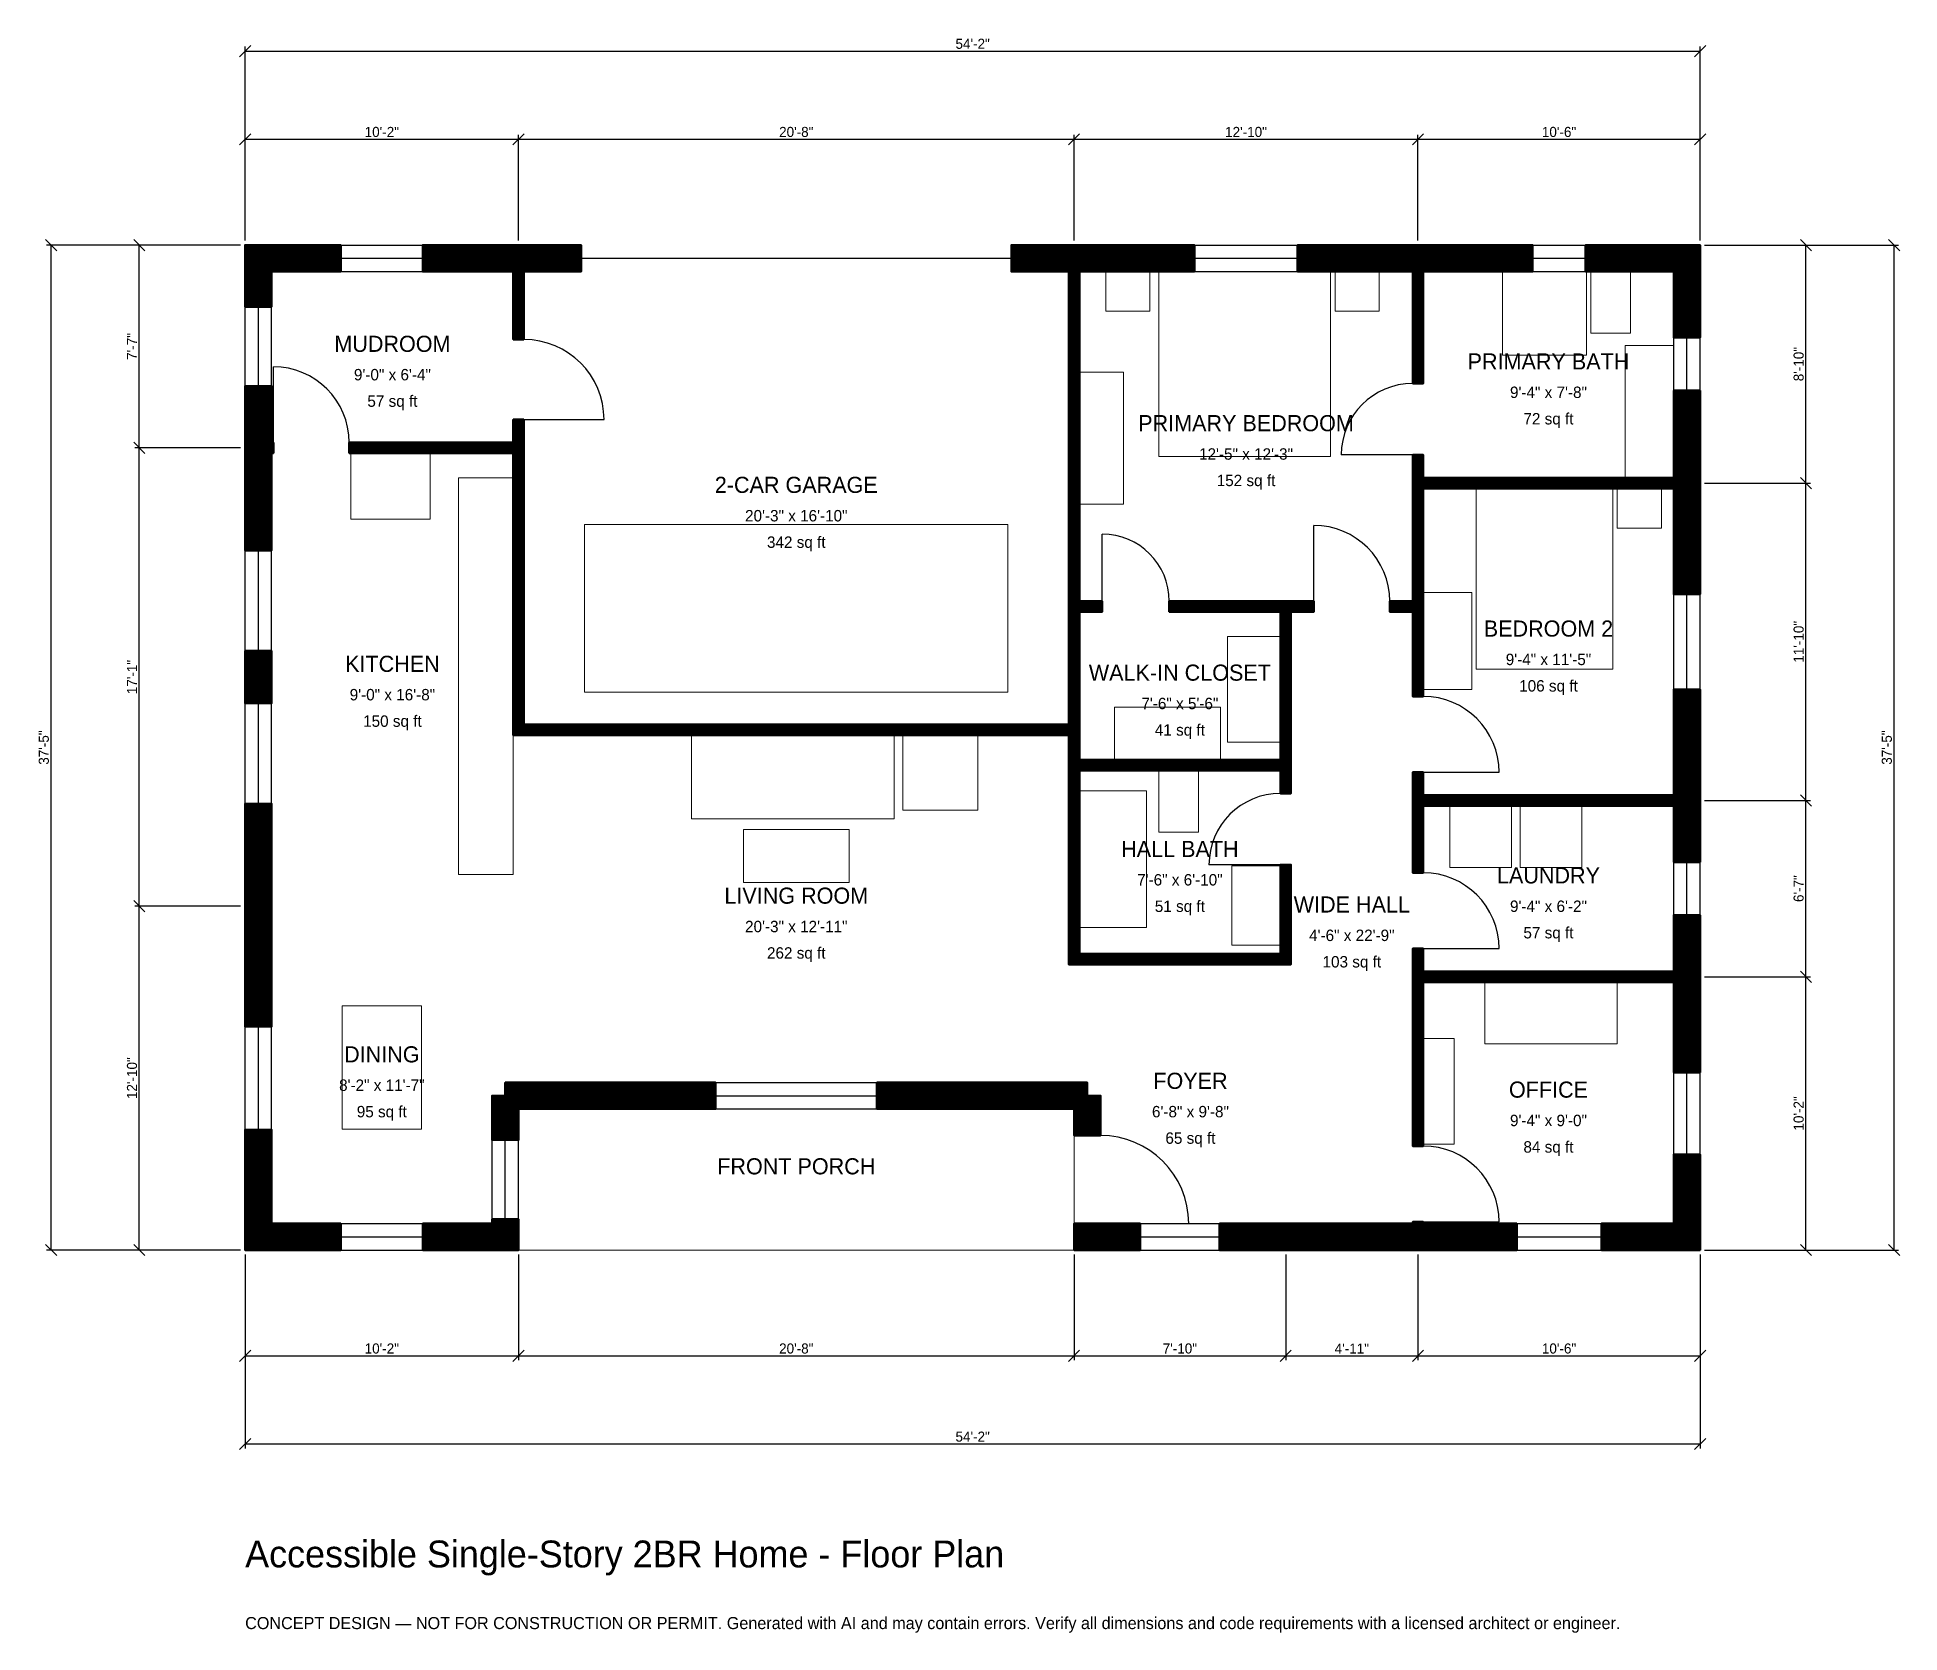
# Model space of a CAD drawing. Header units: inches. Extents: x -93 to 739, y -171 to 542.
import ezdxf
from ezdxf.enums import TextEntityAlignment as Align

# ---------------------------------------------------------------- set-up
doc = ezdxf.new("R2010")
doc.units = ezdxf.units.IN
doc.header["$MEASUREMENT"] = 0
doc.linetypes.add('DASHED', pattern=[0.6, 0.5, -0.1])
for name, color, linetype, lineweight in [('A-ANNO-DIMS', 1, 'Continuous', 13), ('A-ANNO-TEXT', 7, 'Continuous', 18), ('A-AREA-IDEN', 7, 'Continuous', 18), ('A-DOOR', 2, 'Continuous', 25), ('A-FLOR-FIXT', 9, 'Continuous', 13), ('A-FURN', 9, 'Continuous', 13), ('A-GLAZ', 4, 'Continuous', 25), ('A-SITE-PAVE', 8, 'Continuous', 13), ('A-WALL', 7, 'Continuous', 50), ('A-WALL-PATT', 8, 'Continuous', 13)]:
    doc.layers.add(name, color=color, linetype=linetype, lineweight=lineweight)
doc.dimstyles.new('PLAN', dxfattribs={"dimtxt": 4.5, "dimasz": 3, "dimexe": 2, "dimexo": 2, "dimgap": 1, "dimtad": 1, "dimdec": 0, "dimlunit": 4, "dimtsz": 2.5, "dimcen": 2.5, "dimclrd": 1, "dimclre": 1, "dimazin": 3, "dimtfac": 1, "dimtmove": 0, "dimatfit": 3})

msp = doc.modelspace()

# ---------------------------------------------------------------- hatches: boundary and pattern name
at = {"layer": 'A-WALL-PATT'}
h = msp.add_hatch(dxfattribs=at)
h.set_pattern_fill('ANSI31', color=8, scale=0.8)
h.paths.add_polyline_path([(122.0473, 11.811), (122.0473, 0), (122.0472, 0), (122.0472, 0), (110.2362, 0), (110.2362, 0), (79.3307, 0), (79.3307, 11.811), (110.2362, 11.811), (110.2362, 13.7795), (122.0472, 13.7795), (122.0472, 11.811), (122.0473, 11.811)])
h.paths.add_polyline_path([(11.811, 0), (11.811, 0), (0, 0), (0, 0), (0, 0), (0, 11.811), (0, 11.811), (0, 53.7402), (11.811, 53.7402), (11.811, 11.811), (42.7165, 11.811), (42.7165, 0), (11.811, 0)])
h.paths.add_polyline_path([(0, 147.6378), (0, 159.4488), (0, 199.3438), (11.811, 199.3438), (11.811, 159.4488), (11.811, 147.6378), (11.811, 99.8031), (0, 99.8031), (0, 147.6378)])
h.paths.add_polyline_path([(0, 267.5853), (11.811, 267.5853), (11.811, 244.2257), (0, 244.2257), (0, 267.5853)])
h.paths.add_polyline_path([(0, 352.3622), (0, 355.9055), (0, 355.9055), (0, 360.6299), (0, 360.6299), (0, 364.1732), (0, 385.8268), (11.811, 385.8268), (11.811, 364.1732), (11.811, 360.6299), (12.5984, 360.6299), (12.5984, 355.9055), (11.811, 355.9055), (11.811, 352.3622), (11.811, 312.4672), (0, 312.4672), (0, 352.3622)])
h.paths.add_polyline_path([(0, 437.0079), (0, 437.0079), (0, 448.8189), (0, 448.8189), (0, 448.8189), (11.811, 448.8189), (11.811, 448.8189), (42.7165, 448.8189), (42.7165, 437.0079), (11.811, 437.0079), (11.811, 421.2598), (0, 421.2598), (0, 437.0079)])
h.paths.add_polyline_path([(116.1417, 448.8189), (116.1417, 448.8189), (119.685, 448.8189), (119.685, 448.8189), (124.4094, 448.8189), (124.4094, 448.8189), (150, 448.8189), (150, 437.0079), (127.9528, 437.0079), (127.9528, 437.0079), (124.4094, 437.0079), (124.4094, 406.6929), (119.685, 406.6929), (119.685, 437.0079), (79.3307, 437.0079), (79.3307, 448.8189), (116.1417, 448.8189)])
h.paths.add_polyline_path([(367.7165, 448.8189), (367.7165, 448.8189), (372.4409, 448.8189), (372.4409, 448.8189), (375.9843, 448.8189), (375.9843, 448.8189), (423.8189, 448.8189), (423.8189, 437.0079), (372.4409, 437.0079), (372.4409, 289.7638), (382.6772, 289.7638), (382.6772, 285.0394), (372.4409, 285.0394), (372.4409, 234.6457), (372.4409, 229.9213), (372.4409, 218.8976), (462.2047, 218.8976), (462.2047, 285.0394), (412.5984, 285.0394), (412.5984, 289.7638), (462.2047, 289.7638), (466.9291, 289.7638), (477.1654, 289.7638), (477.1654, 285.0394), (466.9291, 285.0394), (466.9291, 218.8976), (466.9291, 214.1732), (466.9291, 203.937), (462.2047, 203.937), (462.2047, 214.1732), (372.4409, 214.1732), (372.4409, 132.2835), (462.2047, 132.2835), (462.2047, 172.0472), (466.9291, 172.0472), (466.9291, 132.2835), (466.9291, 127.5591), (462.2047, 127.5591), (372.4409, 127.5591), (367.7165, 127.5591), (367.7165, 132.2835), (367.7165, 214.1732), (367.7165, 218.8976), (367.7165, 229.9213), (124.4094, 229.9213), (119.685, 229.9213), (119.685, 234.6457), (119.685, 355.9055), (46.4567, 355.9055), (46.4567, 360.6299), (119.685, 360.6299), (119.685, 370.8661), (124.4094, 370.8661), (124.4094, 360.6299), (124.4094, 355.9055), (124.4094, 234.6457), (367.7165, 234.6457), (367.7165, 285.0394), (367.7165, 289.7638), (367.7165, 437.0079), (364.1732, 437.0079), (364.1732, 437.0079), (342.126, 437.0079), (342.126, 448.8189), (367.7165, 448.8189)])
h.paths.add_polyline_path([(517.7165, 448.8189), (521.2598, 448.8189), (521.2598, 448.8189), (525.9843, 448.8189), (525.9843, 448.8189), (529.5276, 448.8189), (574.8031, 448.8189), (574.8031, 437.0079), (529.5276, 437.0079), (525.9843, 437.0079), (525.9843, 387.0079), (521.2598, 387.0079), (521.2598, 437.0079), (517.7165, 437.0079), (469.8819, 437.0079), (469.8819, 448.8189), (517.7165, 448.8189)])
h.paths.add_polyline_path([(637.7953, 448.8189), (637.7953, 448.8189), (649.6063, 448.8189), (649.6063, 448.8189), (649.6063, 448.8189), (649.6063, 437.0079), (649.6063, 437.0079), (649.6063, 407.4803), (637.7953, 407.4803), (637.7953, 437.0079), (598.4252, 437.0079), (598.4252, 448.8189), (637.7953, 448.8189)])
h.paths.add_polyline_path([(649.6063, 348.4252), (649.6063, 344.8819), (649.6063, 344.8819), (649.6063, 340.1575), (649.6063, 340.1575), (649.6063, 336.6142), (649.6063, 292.9134), (637.7953, 292.9134), (637.7953, 336.6142), (637.7953, 340.1575), (525.9843, 340.1575), (525.9843, 289.7638), (525.9843, 285.0394), (525.9843, 247.2441), (521.2598, 247.2441), (521.2598, 285.0394), (511.0236, 285.0394), (511.0236, 289.7638), (521.2598, 289.7638), (521.2598, 340.1575), (521.2598, 344.8819), (521.2598, 355.1181), (525.9843, 355.1181), (525.9843, 344.8819), (637.7953, 344.8819), (637.7953, 348.4252), (637.7953, 383.8583), (649.6063, 383.8583), (649.6063, 348.4252)])
h.paths.add_polyline_path([(649.6063, 206.6929), (649.6063, 203.1496), (649.6063, 203.1496), (649.6063, 198.4252), (649.6063, 198.4252), (649.6063, 194.8819), (649.6063, 173.2283), (637.7953, 173.2283), (637.7953, 194.8819), (637.7953, 198.4252), (525.9843, 198.4252), (525.9843, 168.5039), (521.2598, 168.5039), (521.2598, 198.4252), (521.2598, 203.1496), (521.2598, 213.3858), (525.9843, 213.3858), (525.9843, 203.1496), (637.7953, 203.1496), (637.7953, 206.6929), (637.7953, 250.3937), (649.6063, 250.3937), (649.6063, 206.6929)])
h.paths.add_polyline_path([(649.6063, 127.9528), (649.6063, 124.4094), (649.6063, 124.4094), (649.6063, 119.685), (649.6063, 119.685), (649.6063, 116.1417), (649.6063, 79.3307), (637.7953, 79.3307), (637.7953, 116.1417), (637.7953, 119.685), (525.9843, 119.685), (525.9843, 46.4567), (521.2598, 46.4567), (521.2598, 119.685), (521.2598, 124.4094), (521.2598, 134.6457), (525.9843, 134.6457), (525.9843, 124.4094), (637.7953, 124.4094), (637.7953, 127.9528), (637.7953, 149.6063), (649.6063, 149.6063), (649.6063, 127.9528)])
h.paths.add_polyline_path([(649.6063, 11.811), (649.6063, 11.811), (649.6063, 0), (649.6063, 0), (649.6063, 0), (637.7953, 0), (637.7953, 0), (605.5118, 0), (605.5118, 11.811), (637.7953, 11.811), (637.7953, 42.7165), (649.6063, 42.7165), (649.6063, 11.811)])
h.paths.add_polyline_path([(529.5276, 0), (525.9843, 0), (525.9843, 0), (521.2598, 0), (521.2598, 0), (517.7165, 0), (470.4724, 0), (458.6614, 0), (435.0394, 0), (435.0394, 11.811), (458.6614, 11.811), (470.4724, 11.811), (517.7165, 11.811), (521.2598, 11.811), (521.2598, 12.5984), (525.9843, 12.5984), (525.9843, 11.811), (529.5276, 11.811), (567.7165, 11.811), (567.7165, 0), (529.5276, 0)])
h.paths.add_polyline_path([(381.8898, 0), (381.8898, 0), (370.0787, 0), (370.0787, 0), (370.0787, 0), (370.0787, 11.811), (370.0787, 11.811), (370.0787, 11.811), (381.8898, 11.811), (381.8898, 11.811), (399.6063, 11.811), (399.6063, 0), (381.8898, 0)])
h.paths.add_polyline_path([(370.0787, 62.9921), (282.0866, 62.9921), (282.0866, 74.8031), (375.9843, 74.8031), (375.9843, 68.8976), (381.8898, 68.8976), (381.8898, 51.1811), (370.0787, 51.1811), (370.0787, 62.9921)])
h.paths.add_polyline_path([(122.0472, 62.9921), (122.0472, 49.2126), (110.2362, 49.2126), (110.2362, 68.8976), (116.1417, 68.8976), (116.1417, 74.8031), (210.0394, 74.8031), (210.0394, 62.9921), (122.0472, 62.9921)])

# ---------------------------------------------------------------- linework, layer by layer
at = {"layer": 'A-DOOR', "linetype": 'DASHED'}
msp.add_line((150, 442.9134), (342.126, 442.9134), dxfattribs=at)
at = {"layer": 'A-DOOR'}
for p, q in [((12.5984, 360.6299), (12.5984, 394.4882)), ((124.4094, 370.8661), (160.2362, 370.8661)), ((521.2598, 355.1181), (489.3701, 355.1181)), ((382.6772, 289.7638), (382.6772, 319.685)), ((477.1654, 289.7638), (477.1654, 323.622)), ((525.9843, 213.3858), (559.8425, 213.3858)), ((462.2047, 172.0472), (430.315, 172.0472)), ((525.9843, 134.6457), (559.8425, 134.6457)), ((381.8898, 11.811), (421.2598, 11.811)), ((525.9843, 12.5984), (559.8425, 12.5984))]:
    msp.add_line(p, q, dxfattribs=at)
for centre, radius, start, end in [((124.4094, 370.8661), 35.8268, 0, 90), ((12.5984, 360.6299), 33.8583, 0, 90), ((521.2598, 355.1181), 31.8898, 90, 180), ((382.6772, 289.7638), 29.9213, 0, 90), ((477.1654, 289.7638), 33.8583, 0, 90), ((525.9843, 213.3858), 33.8583, 0, 90), ((462.2047, 172.0472), 31.8898, 90, 180), ((525.9843, 134.6457), 33.8583, 0, 90), ((381.8898, 11.811), 39.3701, 0, 90), ((525.9843, 12.5984), 33.8583, 0, 90)]:
    msp.add_arc(centre, radius, start, end, dxfattribs=at)
at = {"layer": 'A-FLOR-FIXT'}
for points in [[(561.4173, 399.6063), (598.8189, 399.6063), (598.8189, 437.0079), (561.4173, 437.0079)], [(600.7874, 409.4488), (618.5039, 409.4488), (618.5039, 437.0079), (600.7874, 437.0079)], [(616.1417, 344.8819), (637.7953, 344.8819), (637.7953, 403.937), (616.1417, 403.937)], [(95.2756, 167.7165), (119.685, 167.7165), (119.685, 344.8819), (95.2756, 344.8819)], [(407.874, 186.6142), (425.5906, 186.6142), (425.5906, 214.1732), (407.874, 214.1732)], [(372.4409, 144.0945), (402.3622, 144.0945), (402.3622, 205.1181), (372.4409, 205.1181)], [(440.5512, 136.2205), (462.2047, 136.2205), (462.2047, 171.6535), (440.5512, 171.6535)]]:
    msp.add_lwpolyline(points, close=True, dxfattribs=at)
at = {"layer": 'A-FURN'}
for points in [[(384.252, 419.2913), (403.937, 419.2913), (403.937, 437.0079), (384.252, 437.0079)], [(407.874, 354.3307), (484.6457, 354.3307), (484.6457, 437.0079), (407.874, 437.0079)], [(486.6142, 419.2913), (506.2992, 419.2913), (506.2992, 437.0079), (486.6142, 437.0079)], [(372.4409, 333.0709), (392.126, 333.0709), (392.126, 392.126), (372.4409, 392.126)], [(47.2441, 326.378), (82.6772, 326.378), (82.6772, 355.9055), (47.2441, 355.9055)], [(549.6063, 259.4488), (610.6299, 259.4488), (610.6299, 340.1575), (549.6063, 340.1575)], [(612.5984, 322.4409), (632.2835, 322.4409), (632.2835, 340.1575), (612.5984, 340.1575)], [(151.5748, 249.2126), (340.5512, 249.2126), (340.5512, 324.0157), (151.5748, 324.0157)], [(525.9843, 250.3937), (547.6378, 250.3937), (547.6378, 293.7008), (525.9843, 293.7008)], [(438.5827, 226.7717), (462.2047, 226.7717), (462.2047, 274.0157), (438.5827, 274.0157)], [(388.189, 218.8976), (435.4331, 218.8976), (435.4331, 242.5197), (388.189, 242.5197)], [(199.2126, 192.5197), (289.7638, 192.5197), (289.7638, 229.9213), (199.2126, 229.9213)], [(293.7008, 196.4567), (327.1654, 196.4567), (327.1654, 229.9213), (293.7008, 229.9213)], [(537.7953, 170.8661), (565.3543, 170.8661), (565.3543, 198.4252), (537.7953, 198.4252)], [(569.2913, 170.8661), (596.8504, 170.8661), (596.8504, 198.4252), (569.2913, 198.4252)], [(222.4409, 164.1732), (269.685, 164.1732), (269.685, 187.7953), (222.4409, 187.7953)], [(553.5433, 92.126), (612.5984, 92.126), (612.5984, 119.685), (553.5433, 119.685)], [(43.3071, 53.937), (78.7402, 53.937), (78.7402, 109.0551), (43.3071, 109.0551)], [(525.9843, 47.2441), (539.7638, 47.2441), (539.7638, 94.4882), (525.9843, 94.4882)]]:
    msp.add_lwpolyline(points, close=True, dxfattribs=at)
at = {"layer": 'A-GLAZ'}
for p, q in [((42.7165, 448.8189), (79.3307, 448.8189)), ((42.7165, 442.9134), (79.3307, 442.9134)), ((423.8189, 448.8189), (469.8819, 448.8189)), ((423.8189, 442.9134), (469.8819, 442.9134)), ((574.8031, 448.8189), (598.4252, 448.8189)), ((574.8031, 442.9134), (598.4252, 442.9134)), ((42.7165, 437.0079), (79.3307, 437.0079)), ((423.8189, 437.0079), (469.8819, 437.0079)), ((574.8031, 437.0079), (598.4252, 437.0079)), ((0, 385.8268), (0, 421.2598)), ((5.9055, 385.8268), (5.9055, 421.2598)), ((11.811, 385.8268), (11.811, 421.2598)), ((637.7953, 383.8583), (637.7953, 407.4803)), ((643.7008, 383.8583), (643.7008, 407.4803)), ((649.6063, 383.8583), (649.6063, 407.4803)), ((0, 267.5853), (0, 312.4672)), ((5.9055, 267.5853), (5.9055, 312.4672)), ((11.811, 267.5853), (11.811, 312.4672)), ((637.7953, 250.3937), (637.7953, 292.9134)), ((643.7008, 250.3937), (643.7008, 292.9134)), ((649.6063, 250.3937), (649.6063, 292.9134)), ((0, 199.3438), (0, 244.2257)), ((5.9055, 199.3438), (5.9055, 244.2257)), ((11.811, 199.3438), (11.811, 244.2257)), ((637.7953, 149.6063), (637.7953, 173.2283)), ((643.7008, 149.6063), (643.7008, 173.2283)), ((649.6063, 149.6063), (649.6063, 173.2283)), ((0, 53.7402), (0, 99.8031)), ((5.9055, 53.7402), (5.9055, 99.8031)), ((11.811, 53.7402), (11.811, 99.8031)), ((637.7953, 42.7165), (637.7953, 79.3307)), ((643.7008, 42.7165), (643.7008, 79.3307)), ((649.6063, 42.7165), (649.6063, 79.3307)), ((210.0394, 74.8031), (282.0866, 74.8031)), ((210.0394, 68.8976), (282.0866, 68.8976)), ((210.0394, 62.9921), (282.0866, 62.9921)), ((110.2362, 13.7795), (110.2362, 49.2126)), ((116.1417, 13.7795), (116.1417, 49.2126)), ((122.0472, 13.7795), (122.0472, 49.2126)), ((42.7165, 11.811), (79.3307, 11.811)), ((399.6063, 11.811), (435.0394, 11.811)), ((567.7165, 11.811), (605.5118, 11.811)), ((42.7165, 5.9055), (79.3307, 5.9055)), ((42.7165, 0), (79.3307, 0)), ((399.6063, 5.9055), (435.0394, 5.9055)), ((399.6063, 0), (435.0394, 0)), ((567.7165, 5.9055), (605.5118, 5.9055)), ((567.7165, 0), (605.5118, 0))]:
    msp.add_line(p, q, dxfattribs=at)
at = {"layer": 'A-SITE-PAVE', "linetype": 'DASHED'}
msp.add_lwpolyline([(122.0472, 0), (370.0787, 0), (370.0787, 62.9921), (122.0472, 62.9921)], close=True, dxfattribs=at)
at = {"layer": 'A-WALL'}
for points in [[(0, 437.0079), (0, 437.0079), (0, 448.8189), (0, 448.8189), (0, 448.8189), (11.811, 448.8189), (11.811, 448.8189), (42.7165, 448.8189), (42.7165, 437.0079), (11.811, 437.0079), (11.811, 421.2598), (0, 421.2598), (0, 437.0079)], [(367.7165, 448.8189), (367.7165, 448.8189), (372.4409, 448.8189), (372.4409, 448.8189), (375.9843, 448.8189), (375.9843, 448.8189), (423.8189, 448.8189), (423.8189, 437.0079), (372.4409, 437.0079), (372.4409, 289.7638), (382.6772, 289.7638), (382.6772, 285.0394), (372.4409, 285.0394), (372.4409, 234.6457), (372.4409, 229.9213), (372.4409, 218.8976), (462.2047, 218.8976), (462.2047, 285.0394), (412.5984, 285.0394), (412.5984, 289.7638), (462.2047, 289.7638), (466.9291, 289.7638), (477.1654, 289.7638), (477.1654, 285.0394), (466.9291, 285.0394), (466.9291, 218.8976), (466.9291, 214.1732), (466.9291, 203.937), (462.2047, 203.937), (462.2047, 214.1732), (372.4409, 214.1732), (372.4409, 132.2835), (462.2047, 132.2835), (462.2047, 172.0472), (466.9291, 172.0472), (466.9291, 132.2835), (466.9291, 127.5591), (462.2047, 127.5591), (372.4409, 127.5591), (367.7165, 127.5591), (367.7165, 132.2835), (367.7165, 214.1732), (367.7165, 218.8976), (367.7165, 229.9213), (124.4094, 229.9213), (119.685, 229.9213), (119.685, 234.6457), (119.685, 355.9055), (46.4567, 355.9055), (46.4567, 360.6299), (119.685, 360.6299), (119.685, 370.8661), (124.4094, 370.8661), (124.4094, 360.6299), (124.4094, 355.9055), (124.4094, 234.6457), (367.7165, 234.6457), (367.7165, 285.0394), (367.7165, 289.7638), (367.7165, 437.0079), (364.1732, 437.0079), (364.1732, 437.0079), (342.126, 437.0079), (342.126, 448.8189), (367.7165, 448.8189)], [(116.1417, 448.8189), (116.1417, 448.8189), (119.685, 448.8189), (119.685, 448.8189), (124.4094, 448.8189), (124.4094, 448.8189), (150, 448.8189), (150, 437.0079), (127.9528, 437.0079), (127.9528, 437.0079), (124.4094, 437.0079), (124.4094, 406.6929), (119.685, 406.6929), (119.685, 437.0079), (79.3307, 437.0079), (79.3307, 448.8189), (116.1417, 448.8189)], [(517.7165, 448.8189), (521.2598, 448.8189), (521.2598, 448.8189), (525.9843, 448.8189), (525.9843, 448.8189), (529.5276, 448.8189), (574.8031, 448.8189), (574.8031, 437.0079), (529.5276, 437.0079), (525.9843, 437.0079), (525.9843, 387.0079), (521.2598, 387.0079), (521.2598, 437.0079), (517.7165, 437.0079), (469.8819, 437.0079), (469.8819, 448.8189), (517.7165, 448.8189)], [(637.7953, 448.8189), (637.7953, 448.8189), (649.6063, 448.8189), (649.6063, 448.8189), (649.6063, 448.8189), (649.6063, 437.0079), (649.6063, 437.0079), (649.6063, 407.4803), (637.7953, 407.4803), (637.7953, 437.0079), (598.4252, 437.0079), (598.4252, 448.8189), (637.7953, 448.8189)], [(0, 352.3622), (0, 355.9055), (0, 355.9055), (0, 360.6299), (0, 360.6299), (0, 364.1732), (0, 385.8268), (11.811, 385.8268), (11.811, 364.1732), (11.811, 360.6299), (12.5984, 360.6299), (12.5984, 355.9055), (11.811, 355.9055), (11.811, 352.3622), (11.811, 312.4672), (0, 312.4672), (0, 352.3622)], [(649.6063, 348.4252), (649.6063, 344.8819), (649.6063, 344.8819), (649.6063, 340.1575), (649.6063, 340.1575), (649.6063, 336.6142), (649.6063, 292.9134), (637.7953, 292.9134), (637.7953, 336.6142), (637.7953, 340.1575), (525.9843, 340.1575), (525.9843, 289.7638), (525.9843, 285.0394), (525.9843, 247.2441), (521.2598, 247.2441), (521.2598, 285.0394), (511.0236, 285.0394), (511.0236, 289.7638), (521.2598, 289.7638), (521.2598, 340.1575), (521.2598, 344.8819), (521.2598, 355.1181), (525.9843, 355.1181), (525.9843, 344.8819), (637.7953, 344.8819), (637.7953, 348.4252), (637.7953, 383.8583), (649.6063, 383.8583), (649.6063, 348.4252)], [(0, 267.5853), (11.811, 267.5853), (11.811, 244.2257), (0, 244.2257), (0, 267.5853)], [(649.6063, 206.6929), (649.6063, 203.1496), (649.6063, 203.1496), (649.6063, 198.4252), (649.6063, 198.4252), (649.6063, 194.8819), (649.6063, 173.2283), (637.7953, 173.2283), (637.7953, 194.8819), (637.7953, 198.4252), (525.9843, 198.4252), (525.9843, 168.5039), (521.2598, 168.5039), (521.2598, 198.4252), (521.2598, 203.1496), (521.2598, 213.3858), (525.9843, 213.3858), (525.9843, 203.1496), (637.7953, 203.1496), (637.7953, 206.6929), (637.7953, 250.3937), (649.6063, 250.3937), (649.6063, 206.6929)], [(0, 147.6378), (0, 159.4488), (0, 199.3438), (11.811, 199.3438), (11.811, 159.4488), (11.811, 147.6378), (11.811, 99.8031), (0, 99.8031), (0, 147.6378)], [(649.6063, 127.9528), (649.6063, 124.4094), (649.6063, 124.4094), (649.6063, 119.685), (649.6063, 119.685), (649.6063, 116.1417), (649.6063, 79.3307), (637.7953, 79.3307), (637.7953, 116.1417), (637.7953, 119.685), (525.9843, 119.685), (525.9843, 46.4567), (521.2598, 46.4567), (521.2598, 119.685), (521.2598, 124.4094), (521.2598, 134.6457), (525.9843, 134.6457), (525.9843, 124.4094), (637.7953, 124.4094), (637.7953, 127.9528), (637.7953, 149.6063), (649.6063, 149.6063), (649.6063, 127.9528)], [(122.0472, 62.9921), (122.0472, 49.2126), (110.2362, 49.2126), (110.2362, 68.8976), (116.1417, 68.8976), (116.1417, 74.8031), (210.0394, 74.8031), (210.0394, 62.9921), (122.0472, 62.9921)], [(370.0787, 62.9921), (282.0866, 62.9921), (282.0866, 74.8031), (375.9843, 74.8031), (375.9843, 68.8976), (381.8898, 68.8976), (381.8898, 51.1811), (370.0787, 51.1811), (370.0787, 62.9921)], [(11.811, 0), (11.811, 0), (0, 0), (0, 0), (0, 0), (0, 11.811), (0, 11.811), (0, 53.7402), (11.811, 53.7402), (11.811, 11.811), (42.7165, 11.811), (42.7165, 0), (11.811, 0)], [(649.6063, 11.811), (649.6063, 11.811), (649.6063, 0), (649.6063, 0), (649.6063, 0), (637.7953, 0), (637.7953, 0), (605.5118, 0), (605.5118, 11.811), (637.7953, 11.811), (637.7953, 42.7165), (649.6063, 42.7165), (649.6063, 11.811)], [(122.0473, 11.811), (122.0473, 0), (122.0472, 0), (122.0472, 0), (110.2362, 0), (110.2362, 0), (79.3307, 0), (79.3307, 11.811), (110.2362, 11.811), (110.2362, 13.7795), (122.0472, 13.7795), (122.0472, 11.811), (122.0473, 11.811)], [(381.8898, 0), (381.8898, 0), (370.0787, 0), (370.0787, 0), (370.0787, 0), (370.0787, 11.811), (370.0787, 11.811), (370.0787, 11.811), (381.8898, 11.811), (381.8898, 11.811), (399.6063, 11.811), (399.6063, 0), (381.8898, 0)], [(529.5276, 0), (525.9843, 0), (525.9843, 0), (521.2598, 0), (521.2598, 0), (517.7165, 0), (470.4724, 0), (458.6614, 0), (435.0394, 0), (435.0394, 11.811), (458.6614, 11.811), (470.4724, 11.811), (517.7165, 11.811), (521.2598, 11.811), (521.2598, 12.5984), (525.9843, 12.5984), (525.9843, 11.811), (529.5276, 11.811), (567.7165, 11.811), (567.7165, 0), (529.5276, 0)]]:
    msp.add_lwpolyline(points, close=True, dxfattribs=at)

# ---------------------------------------------------------------- texts
at = {"layer": 'A-ANNO-TEXT'}
for s, height, p in [('Accessible Single-Story 2BR Home - Floor Plan', 12, (0, -141.7323)), ('CONCEPT DESIGN — NOT FOR CONSTRUCTION OR PERMIT. Generated with AI and may contain errors. Verify all dimensions and code requirements with a licensed architect or engineer.', 5.4, (0, -169.2913))]:
    msp.add_text(s, height=height, dxfattribs=at).set_placement(p)
at = {"layer": 'A-AREA-IDEN'}
for s, height, p in [('MUDROOM', 7.2, (65.748, 404.7244)), ('PRIMARY BATH', 7.2, (581.8898, 396.8504)), ('9\'-0" x 6\'-4"', 5.1, (65.748, 390.9449)), ('9\'-4" x 7\'-8"', 5.1, (581.8898, 383.0709)), ('57 sq ft', 5.1, (65.748, 379.1339)), ('PRIMARY BEDROOM', 7.2, (446.8504, 369.2913)), ('72 sq ft', 5.1, (581.8898, 371.2598)), ('12\'-5" x 12\'-3"', 5.1, (446.8504, 355.5118)), ('2-CAR GARAGE', 7.2, (246.063, 341.7323)), ('152 sq ft', 5.1, (446.8504, 343.7008)), ('20\'-3" x 16\'-10"', 5.1, (246.063, 327.9528)), ('342 sq ft', 5.1, (246.063, 316.1417)), ('BEDROOM 2', 7.2, (581.8898, 277.5591)), ('9\'-4" x 11\'-5"', 5.1, (581.8898, 263.7795)), ('KITCHEN', 7.2, (65.748, 261.811)), ('WALK-IN CLOSET', 7.2, (417.3228, 257.874)), ('9\'-0" x 16\'-8"', 5.1, (65.748, 248.0315)), ('106 sq ft', 5.1, (581.8898, 251.9685)), ('7\'-6" x 5\'-6"', 5.1, (417.3228, 244.0945)), ('150 sq ft', 5.1, (65.748, 236.2205)), ('41 sq ft', 5.1, (417.3228, 232.2835)), ('HALL BATH', 7.2, (417.3228, 179.1339)), ('7\'-6" x 6\'-10"', 5.1, (417.3228, 165.3543)), ('LAUNDRY', 7.2, (581.8898, 167.3228)), ('LIVING ROOM', 7.2, (246.063, 158.2677)), ('51 sq ft', 5.1, (417.3228, 153.5433)), ('WIDE HALL', 7.2, (494.0945, 154.3307)), ('9\'-4" x 6\'-2"', 5.1, (581.8898, 153.5433)), ('20\'-3" x 12\'-11"', 5.1, (246.063, 144.4882)), ('4\'-6" x 22\'-9"', 5.1, (494.0945, 140.5512)), ('57 sq ft', 5.1, (581.8898, 141.7323)), ('262 sq ft', 5.1, (246.063, 132.6772)), ('103 sq ft', 5.1, (494.0945, 128.7402)), ('DINING', 7.2, (61.0236, 87.4016)), ('8\'-2" x 11\'-7"', 5.1, (61.0236, 73.622)), ('FOYER', 7.2, (422.0472, 75.5906)), ('OFFICE', 7.2, (581.8898, 71.6535)), ('95 sq ft', 5.1, (61.0236, 61.811)), ('6\'-8" x 9\'-8"', 5.1, (422.0472, 61.811)), ('9\'-4" x 9\'-0"', 5.1, (581.8898, 57.874)), ('65 sq ft', 5.1, (422.0472, 50)), ('84 sq ft', 5.1, (581.8898, 46.063)), ('FRONT PORCH', 7.2, (246.063, 37.4016))]:
    msp.add_text(s, height=height, dxfattribs=at).set_placement(p, align=Align.MIDDLE_CENTER)

# ---------------------------------------------------------------- dimensions: what is measured, and where the dimension line sits
at = {"layer": 'A-ANNO-DIMS'}
for base, p1, p2, text in [((0, 535.4331), (0, 448.8189), (649.6063, 448.8189), '54\'-2"'), ((0, 496.063), (0, 448.8189), (122.0472, 448.8189), '10\'-2"'), ((122.0472, 496.063), (122.0472, 448.8189), (370.0787, 448.8189), '20\'-8"'), ((370.0787, 496.063), (370.0787, 448.8189), (523.622, 448.8189), '12\'-10"'), ((523.622, 496.063), (523.622, 448.8189), (649.6063, 448.8189), '10\'-6"'), ((0, -47.2441), (0, 0), (122.0472, 0), '10\'-2"'), ((0, -86.6142), (0, 0), (649.6063, 0), '54\'-2"'), ((122.0472, -47.2441), (122.0472, 0), (370.0787, 0), '20\'-8"'), ((370.0787, -47.2441), (370.0787, 0), (464.5669, 0), '7\'-10"'), ((464.5669, -47.2441), (464.5669, 0), (523.622, 0), '4\'-11"'), ((523.622, -47.2441), (523.622, 0), (649.6063, 0), '10\'-6"')]:
    msp.add_linear_dim(base=base, p1=p1, p2=p2, text=text, dimstyle='PLAN', dxfattribs=at).render()
for base, p1, p2, text in [((-86.6142, 0), (0, 0), (0, 448.8189), '37\'-5"'), ((-47.2441, 358.2677), (0, 358.2677), (0, 448.8189), '7\'-7"'), ((696.8504, 342.5197), (649.6063, 342.5197), (649.6063, 448.8189), '8\'-10"'), ((736.2205, 0), (649.6063, 0), (649.6063, 448.8189), '37\'-5"'), ((-47.2441, 153.5433), (0, 153.5433), (0, 358.2677), '17\'-1"'), ((696.8504, 200.7874), (649.6063, 200.7874), (649.6063, 342.5197), '11\'-10"'), ((696.8504, 122.0472), (649.6063, 122.0472), (649.6063, 200.7874), '6\'-7"'), ((-47.2441, 0), (0, 0), (0, 153.5433), '12\'-10"'), ((696.8504, 0), (649.6063, 0), (649.6063, 122.0472), '10\'-2"')]:
    msp.add_linear_dim(base=base, p1=p1, p2=p2, angle=90, text=text, dimstyle='PLAN', dxfattribs=at).render()

doc.saveas('drawing.dxf')
